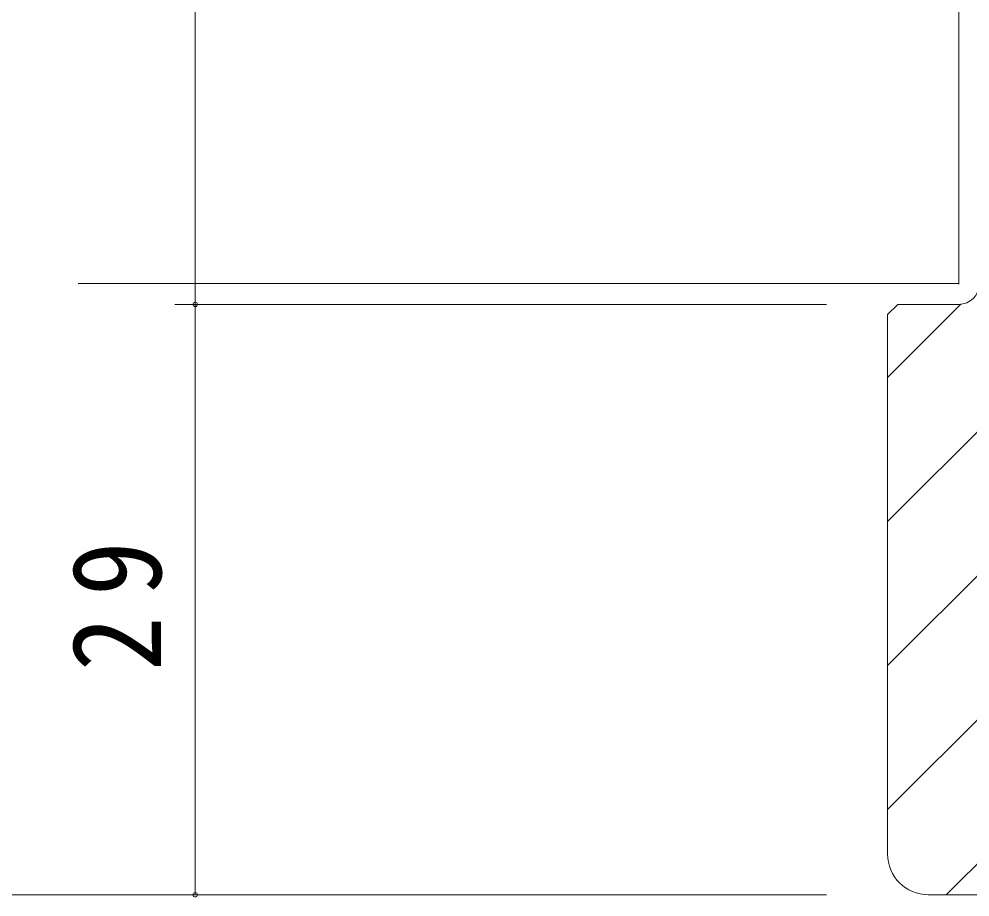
# Model space of a CAD drawing. Units: millimetres, scale not verified. Extents: x -497 to 493, y -796 to 797.
# Drawn here: x 262.6 to 309.3, y 71.11 to 114.23 of the extents above; entities that cross this region are included whole.
import ezdxf

# ---------------------------------------------------------------- set-up
doc = ezdxf.new("R2010")
doc.units = ezdxf.units.MM
doc.header["$LTSCALE"] = 4
for name, color, linetype, lineweight in [('0-3_YKK_D', 6, 'Continuous', 18), ('0-5_YKK_12', 2, 'Continuous', 18), ('0-7_YSS_K', 3, 'Continuous', 18)]:
    doc.layers.add(name, color=color, linetype=linetype, lineweight=lineweight)
doc.styles.add('ＭＳ ゴシック', font='')
doc.styles.get('ＭＳ ゴシック').set_extended_font_data('MS Gothic')

msp = doc.modelspace()

# ---------------------------------------------------------------- linework, layer by layer
at = {"layer": '0-3_YKK_D'}
for p, q in [((271.25, 100.214), (271.25, 185.214)), ((302.25, 100.214), (270.25, 100.214)), ((302.25, 100.214), (270.25, 100.214)), ((271.25, 100.214), (271.25, 71.214)), ((302.25, 71.214), (250.25, 71.214)), ((302.25, 71.214), (270.25, 71.214))]:
    msp.add_line(p, q, dxfattribs=at)
for centre, start, end in [((271.25, 100.214), 90, 270), ((271.25, 100.214), 90, 270), ((271.25, 100.214), 270, 90), ((271.25, 100.214), 270, 90), ((271.25, 71.214), 90, 270), ((271.25, 71.214), 270, 90)]:
    msp.add_arc(centre, 0.106, start, end, dxfattribs=at)
at = {"layer": '0-5_YKK_12'}
for p, q in [((308.75, 184.214), (308.75, 101.214)), ((308.75, 101.247), (265.5, 101.247))]:
    msp.add_line(p, q, dxfattribs=at)
at = {"layer": '0-7_YSS_K'}
for p, q in [((305.25, 89.549), (329.25, 113.549)), ((305.25, 82.478), (329.25, 106.478)), ((305.25, 96.62), (308.848, 100.218)), ((305.25, 75.407), (329.25, 99.407)), ((308.128, 71.214), (329.25, 92.336))]:
    msp.add_line(p, q, dxfattribs=at)
at = {"layer": '0-7_YSS_K', "color": 7, "lineweight": 9}
for p, q in [((305.25, 99.714), (305.75, 100.214)), ((305.75, 100.214), (308.75, 100.214)), ((305.25, 73.214), (305.25, 99.714)), ((329.25, 71.214), (307.25, 71.214))]:
    msp.add_line(p, q, dxfattribs=at)
for centre, radius, start, end in [((308.75, 101.214), 1, 270, 360), ((307.25, 73.214), 2, 180, 270)]:
    msp.add_arc(centre, radius, start, end, dxfattribs=at)

# ---------------------------------------------------------------- texts
at = {"layer": '0-3_YKK_D', "color": 7, "insert": (269.65, 82.194), "char_height": 4.399, "attachment_point": 7, "rotation": 90, "style": 'ＭＳ ゴシック'}
msp.add_mtext('\\T1.37;\\W0.9;29', dxfattribs=at)

doc.saveas('drawing.dxf')
